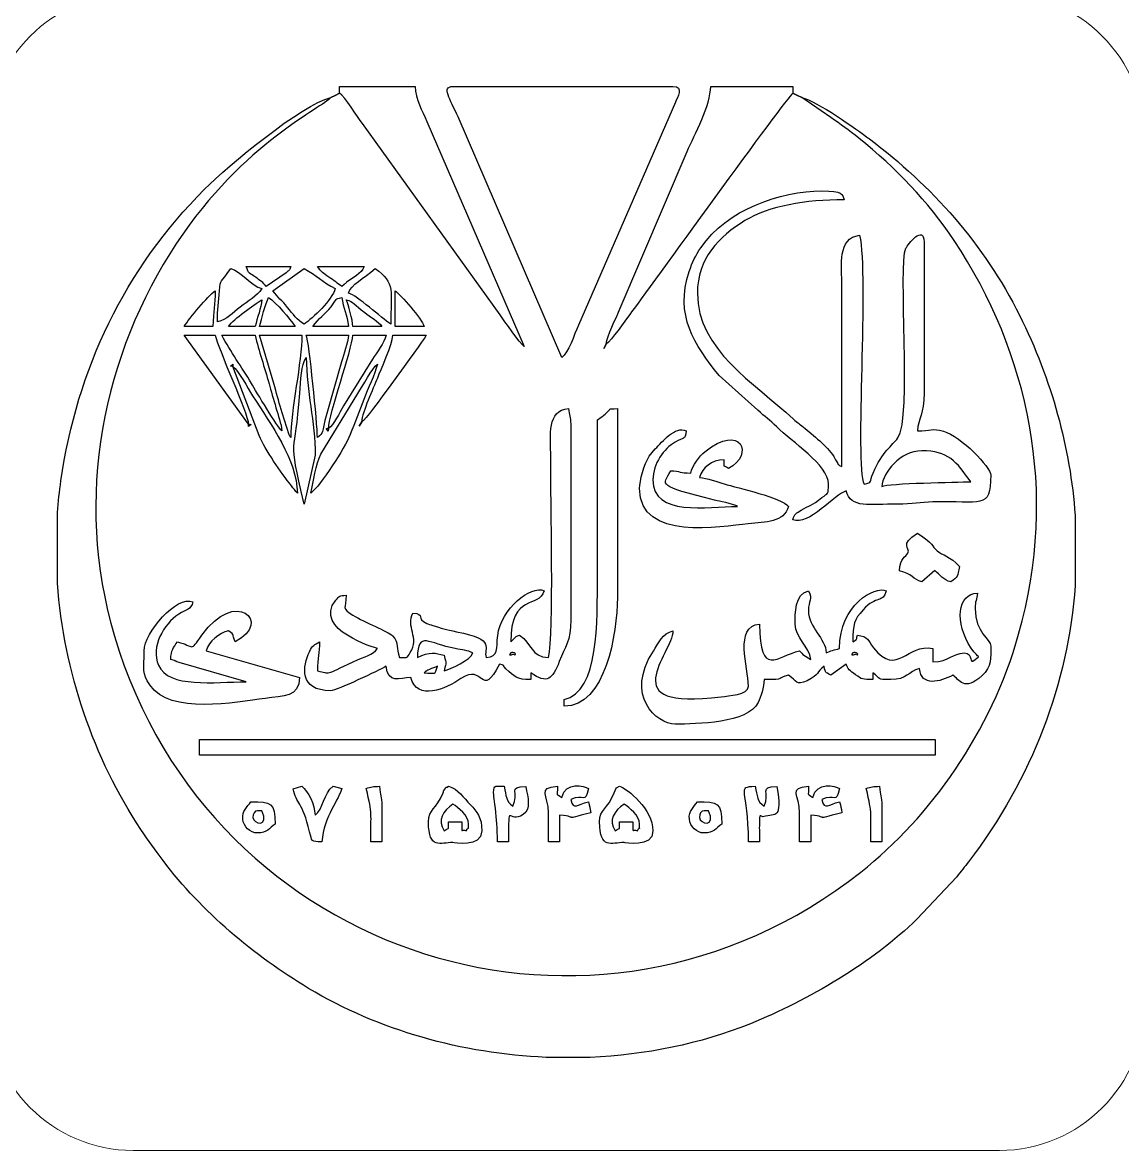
# Model space of a CAD drawing. Header units: millimetres. Extents: x -591 to 604, y 170 to 320.
# Drawn here: x 257.27 to 304.61, y 170.47 to 219.02 of the extents above; entities that cross this region are included whole.
import ezdxf

# ---------------------------------------------------------------- set-up
doc = ezdxf.new("R2010")
doc.units = ezdxf.units.MM
doc.header["$MEASUREMENT"] = 0
doc.layers.add('Layer 1', color=7, linetype='Continuous')

msp = doc.modelspace()

# ---------------------------------------------------------------- linework, layer by layer
at = {"layer": 'Layer 1', "color": 250, "lineweight": 18}
msp.add_open_spline([(262.0292, 220.2725), (262.0292, 220.2725), (299.3166, 220.2725), (299.3166, 220.2725), (302.7625, 220.2725), (305.5729, 217.4621), (305.5729, 214.0162), (305.5729, 214.0162), (305.5729, 176.7288), (305.5729, 176.7288), (305.5729, 173.2829), (302.7625, 170.4725), (299.3166, 170.4725), (299.3166, 170.4725), (262.0292, 170.4725), (262.0292, 170.4725), (258.5833, 170.4725), (255.7729, 173.2829), (255.7729, 176.7288), (255.7729, 176.7288), (255.7729, 214.0162), (255.7729, 214.0162), (255.7729, 217.4621), (258.5833, 220.2725), (262.0292, 220.2725)], degree=3, knots=[0, 0, 0, 0, 0.125, 0.125, 0.125, 0.25, 0.25, 0.25, 0.375, 0.375, 0.375, 0.5, 0.5, 0.5, 0.625, 0.625, 0.625, 0.75, 0.75, 0.75, 0.875, 0.875, 0.875, 1, 1, 1, 1], dxfattribs=at)
at = {"layer": 'Layer 1', "color": 240}
for points, knots in [([(270.9196, 215.9787), (271.1502, 215.8096), (271.6702, 214.9777), (271.9027, 214.667), (271.9027, 214.667), (277.8232, 206.4356), (277.8232, 206.4356), (277.9936, 206.1854), (278.6925, 205.1977), (278.8561, 205.078), (278.8561, 205.078), (274.6753, 214.7622), (274.6753, 214.7622), (274.4812, 215.2163), (274.1706, 215.7037), (274.1706, 216.2656), (274.1706, 216.2656), (270.9196, 216.2656), (270.9196, 216.2656), (270.9196, 216.2656), (270.9196, 215.9787), (270.9196, 215.9787)], [0, 0, 0, 0, 0.1428571, 0.1428571, 0.1428571, 0.2857143, 0.2857143, 0.2857143, 0.4285714, 0.4285714, 0.4285714, 0.5714286, 0.5714286, 0.5714286, 0.7142857, 0.7142857, 0.7142857, 0.8571429, 0.8571429, 0.8571429, 1, 1, 1, 1]), ([(280.4816, 204.5999), (280.7687, 204.8104), (281.0157, 205.5724), (281.1919, 205.9932), (281.1919, 205.9932), (285.3667, 215.5944), (285.3667, 215.5944), (285.4563, 215.7854), (285.7591, 216.2656), (285.2625, 216.2656), (285.2625, 216.2656), (275.7963, 216.2656), (275.7963, 216.2656), (275.2735, 216.2656), (275.6796, 215.7359), (276.0138, 214.9534), (276.0138, 214.9534), (280.4816, 204.5999), (280.4816, 204.5999)], [0, 0, 0, 0, 0.1666667, 0.1666667, 0.1666667, 0.3333333, 0.3333333, 0.3333333, 0.5, 0.5, 0.5, 0.6666667, 0.6666667, 0.6666667, 0.8333333, 0.8333333, 0.8333333, 1, 1, 1, 1]), ([(282.394, 205.1736), (282.6156, 205.322), (283.1902, 206.1717), (283.405, 206.4575), (284.1037, 207.3873), (290.1305, 215.7622), (290.4261, 215.9787), (290.4261, 215.9787), (290.4261, 216.2656), (290.4261, 216.2656), (290.4261, 216.2656), (286.8881, 216.2656), (286.8881, 216.2656), (286.8881, 215.4549), (286.1991, 214.202), (285.869, 213.46), (285.869, 213.46), (282.9541, 206.6215), (282.9541, 206.6215), (282.8212, 206.2995), (282.424, 205.5346), (282.394, 205.1736)], [0, 0, 0, 0, 0.1428571, 0.1428571, 0.1428571, 0.2857143, 0.2857143, 0.2857143, 0.4285714, 0.4285714, 0.4285714, 0.5714286, 0.5714286, 0.5714286, 0.7142857, 0.7142857, 0.7142857, 0.8571429, 0.8571429, 0.8571429, 1, 1, 1, 1]), ([(290.8086, 215.7875), (290.8086, 215.7875), (292.0517, 214.927), (292.0517, 214.927), (292.5052, 214.6247), (292.8274, 214.3902), (293.2645, 214.0364), (294.8564, 212.7483), (296.2343, 211.3385), (297.3687, 209.6301), (300.5679, 204.8115), (301.8842, 198.8305), (300.1401, 192.6866), (298.9464, 188.4813), (296.3604, 184.838), (293.35, 182.4562), (281.9688, 173.4512), (265.3576, 178.6985), (261.2269, 192.6121), (259.456, 198.577), (260.7464, 204.754), (263.9008, 209.5151), (266.785, 213.8681), (270.2318, 215.3707), (270.5371, 215.7875), (269.2893, 215.4968), (266.1263, 212.8586), (265.1108, 211.8432), (261.6588, 208.3916), (259.6269, 204.1153), (258.9241, 199.2881), (258.8586, 198.8392), (258.8096, 198.3872), (258.7759, 197.9331), (258.7759, 197.9331), (258.7759, 194.8858), (258.7759, 194.8858), (259.0508, 191.0946), (260.3288, 187.3401), (262.371, 184.2897), (262.7116, 183.781), (262.9595, 183.4306), (263.3237, 182.9477), (264.9836, 180.7463), (267.2312, 178.86), (269.5861, 177.4489), (272.6029, 175.6412), (276.1899, 174.6299), (279.8087, 174.4793), (279.8087, 174.4793), (281.7016, 174.4793), (281.7016, 174.4793), (284.0773, 174.5787), (286.4263, 175.0554), (288.5957, 175.9271), (291.0467, 176.9121), (293.8903, 178.581), (295.7588, 180.4297), (295.7588, 180.4297), (297.4738, 182.2528), (297.4738, 182.2528), (297.6527, 182.4643), (297.8271, 182.6916), (297.981, 182.8928), (300.7437, 186.5041), (302.2745, 190.5925), (302.5699, 194.7787), (302.5699, 194.7787), (302.5699, 197.7939), (302.5699, 197.7939), (302.3652, 200.7065), (301.5689, 203.6224), (300.1794, 206.4167), (298.6627, 209.4669), (296.3818, 212.0047), (293.7182, 214.0118), (293.1522, 214.4384), (291.463, 215.6351), (290.8086, 215.7875)], [0, 0, 0, 0, 0.0384615, 0.0384615, 0.0384615, 0.0769231, 0.0769231, 0.0769231, 0.1153846, 0.1153846, 0.1153846, 0.1538462, 0.1538462, 0.1538462, 0.1923077, 0.1923077, 0.1923077, 0.2307692, 0.2307692, 0.2307692, 0.2692308, 0.2692308, 0.2692308, 0.3076923, 0.3076923, 0.3076923, 0.3461538, 0.3461538, 0.3461538, 0.3846154, 0.3846154, 0.3846154, 0.4230769, 0.4230769, 0.4230769, 0.4615385, 0.4615385, 0.4615385, 0.5, 0.5, 0.5, 0.5384615, 0.5384615, 0.5384615, 0.5769231, 0.5769231, 0.5769231, 0.6153846, 0.6153846, 0.6153846, 0.6538462, 0.6538462, 0.6538462, 0.6923077, 0.6923077, 0.6923077, 0.7307692, 0.7307692, 0.7307692, 0.7692308, 0.7692308, 0.7692308, 0.8076923, 0.8076923, 0.8076923, 0.8461538, 0.8461538, 0.8461538, 0.8846154, 0.8846154, 0.8846154, 0.9230769, 0.9230769, 0.9230769, 0.9615385, 0.9615385, 0.9615385, 1, 1, 1, 1]), ([(270.7283, 215.8831), (270.7283, 215.8831), (270.5371, 215.7875), (270.5371, 215.7875), (270.5371, 215.7875), (270.7283, 215.8831), (270.7283, 215.8831)], [0, 0, 0, 0, 0.5, 0.5, 0.5, 1, 1, 1, 1]), ([(270.9196, 215.9787), (270.9196, 215.9787), (270.7283, 215.8831), (270.7283, 215.8831), (270.7283, 215.8831), (270.9196, 215.9787), (270.9196, 215.9787)], [0, 0, 0, 0, 0.5, 0.5, 0.5, 1, 1, 1, 1]), ([(290.6174, 215.8831), (290.6174, 215.8831), (290.4261, 215.9787), (290.4261, 215.9787), (290.4261, 215.9787), (290.6174, 215.8831), (290.6174, 215.8831)], [0, 0, 0, 0, 0.5, 0.5, 0.5, 1, 1, 1, 1]), ([(290.8086, 215.7875), (290.8086, 215.7875), (290.6174, 215.8831), (290.6174, 215.8831), (290.6174, 215.8831), (290.8086, 215.7875), (290.8086, 215.7875)], [0, 0, 0, 0, 0.5, 0.5, 0.5, 1, 1, 1, 1]), ([(291.956, 199.1495), (291.956, 198.686), (291.941, 198.7803), (291.6767, 198.5682), (291.2403, 198.2179), (291.134, 198.2425), (290.7834, 198.0272), (290.5701, 197.8963), (290.4963, 197.8824), (290.4261, 197.6195), (291.0836, 197.3155), (292.2517, 198.7373), (292.7209, 198.8626), (292.9028, 198.0823), (293.7482, 198.2929), (294.9205, 198.2886), (295.5836, 198.2862), (295.9131, 198.3716), (296.4471, 198.3877), (298.5328, 198.4501), (298.9364, 198.0229), (298.9364, 199.5319), (298.9364, 199.889), (297.6728, 201.2026), (296.9039, 201.4268), (296.4175, 201.5686), (296.3521, 201.4443), (295.7808, 201.4443), (295.8242, 201.9662), (296.0677, 202.1736), (296.0677, 203.07), (296.0677, 203.07), (296.0677, 209.5721), (296.0677, 209.5721), (296.0677, 210.3439), (295.3635, 209.4628), (295.2864, 209.3017), (294.9469, 208.5923), (295.563, 201.9926), (294.9411, 201.1368), (294.7056, 200.8128), (294.2721, 200.5596), (293.8739, 199.622), (293.702, 199.2171), (293.8838, 199.2558), (293.486, 199.1495), (293.0744, 200.0073), (293.7002, 208.1185), (293.2947, 209.8589), (292.3349, 209.7791), (292.5294, 208.4296), (292.5297, 207.9466), (292.5297, 207.9466), (292.5297, 199.9144), (292.5297, 199.9144), (292.3248, 199.9971), (292.4418, 199.9253), (292.1842, 200.3339), (291.8935, 200.7949), (291.2948, 201.2529), (290.8746, 201.606), (290.6811, 201.7687), (290.6428, 201.7644), (290.4492, 201.9456), (288.7456, 203.5403), (286.3144, 204.921), (286.3144, 207.3728), (286.3144, 208.8435), (287.2426, 209.8092), (288.3611, 210.4897), (289.4008, 211.1222), (290.9764, 211.389), (292.6254, 211.389), (292.5568, 211.6456), (292.5755, 211.7715), (291.6692, 211.7715), (289.8711, 211.7715), (287.5887, 210.9647), (286.4651, 209.3259), (286.2345, 208.9895), (286.1036, 208.7163), (285.963, 208.2981), (285.3295, 206.4133), (286.1884, 205.1585), (287.255, 203.8192), (287.255, 203.8192), (288.9202, 202.329), (288.9202, 202.329), (289.2266, 202.0369), (289.4293, 201.9192), (289.7322, 201.6111), (290.3708, 200.962), (291.956, 199.9869), (291.956, 199.1495)], [0, 0, 0, 0, 0.0322581, 0.0322581, 0.0322581, 0.0645161, 0.0645161, 0.0645161, 0.0967742, 0.0967742, 0.0967742, 0.1290323, 0.1290323, 0.1290323, 0.1612903, 0.1612903, 0.1612903, 0.1935484, 0.1935484, 0.1935484, 0.2258065, 0.2258065, 0.2258065, 0.2580645, 0.2580645, 0.2580645, 0.2903226, 0.2903226, 0.2903226, 0.3225806, 0.3225806, 0.3225806, 0.3548387, 0.3548387, 0.3548387, 0.3870968, 0.3870968, 0.3870968, 0.4193548, 0.4193548, 0.4193548, 0.4516129, 0.4516129, 0.4516129, 0.483871, 0.483871, 0.483871, 0.516129, 0.516129, 0.516129, 0.5483871, 0.5483871, 0.5483871, 0.5806452, 0.5806452, 0.5806452, 0.6129032, 0.6129032, 0.6129032, 0.6451613, 0.6451613, 0.6451613, 0.6774194, 0.6774194, 0.6774194, 0.7096774, 0.7096774, 0.7096774, 0.7419355, 0.7419355, 0.7419355, 0.7741935, 0.7741935, 0.7741935, 0.8064516, 0.8064516, 0.8064516, 0.8387097, 0.8387097, 0.8387097, 0.8709677, 0.8709677, 0.8709677, 0.9032258, 0.9032258, 0.9032258, 0.9354839, 0.9354839, 0.9354839, 0.9677419, 0.9677419, 0.9677419, 1, 1, 1, 1]), ([(265.6605, 206.1298), (266.0675, 206.2246), (266.3042, 206.5187), (266.6437, 206.7721), (266.9833, 207.0254), (267.3565, 207.2409), (267.5729, 207.5641), (267.1133, 207.6869), (266.6937, 208.302), (266.2343, 208.4246), (265.7788, 207.7447), (265.803, 208.0277), (265.7524, 207.4723), (265.7083, 206.9869), (265.6605, 206.6771), (265.6605, 206.1298)], [0, 0, 0, 0, 0.2, 0.2, 0.2, 0.4, 0.4, 0.4, 0.6, 0.6, 0.6, 0.8, 0.8, 0.8, 1, 1, 1, 1]), ([(267.7642, 207.6597), (267.7642, 207.6597), (268.614, 208.2442), (268.614, 208.2442), (268.7573, 208.3789), (268.7375, 208.3037), (268.816, 208.5203), (268.816, 208.5203), (266.9036, 208.5203), (266.9036, 208.5203), (266.9884, 208.2024), (267.0634, 208.2212), (267.2983, 208.0546), (267.4777, 207.9275), (267.6404, 207.8285), (267.7642, 207.6597)], [0, 0, 0, 0, 0.2, 0.2, 0.2, 0.4, 0.4, 0.4, 0.6, 0.6, 0.6, 0.8, 0.8, 0.8, 1, 1, 1, 1]), ([(268.0511, 207.4685), (268.2452, 207.1785), (268.4475, 207.0596), (268.68, 206.7588), (268.9187, 206.4499), (269.087, 206.2368), (269.3897, 206.0342), (269.7705, 206.2891), (270.601, 207.0875), (270.7283, 207.5641), (270.2099, 207.8384), (269.9081, 208.1505), (269.3897, 208.4246), (269.3897, 208.4246), (268.0511, 207.4685), (268.0511, 207.4685)], [0, 0, 0, 0, 0.2, 0.2, 0.2, 0.4, 0.4, 0.4, 0.6, 0.6, 0.6, 0.8, 0.8, 0.8, 1, 1, 1, 1]), ([(271.0152, 207.6597), (271.0152, 207.6597), (271.1179, 207.7482), (271.1179, 207.7482), (271.1328, 207.7606), (271.2014, 207.8186), (271.222, 207.8355), (271.4782, 208.0437), (271.8527, 208.1922), (271.9714, 208.5203), (271.9714, 208.5203), (269.9634, 208.5203), (269.9634, 208.5203), (270.1153, 208.2935), (270.2178, 208.2195), (270.4594, 208.0602), (270.6908, 207.9077), (270.8163, 207.7928), (271.0152, 207.6597)], [0, 0, 0, 0, 0.1666667, 0.1666667, 0.1666667, 0.3333333, 0.3333333, 0.3333333, 0.5, 0.5, 0.5, 0.6666667, 0.6666667, 0.6666667, 0.8333333, 0.8333333, 0.8333333, 1, 1, 1, 1]), ([(271.3021, 207.3728), (271.6744, 207.2734), (272.7168, 206.3035), (273.1188, 206.0342), (273.1188, 207.4135), (273.3347, 207.832), (272.4495, 208.4246), (271.9571, 207.9967), (271.4, 207.7394), (271.3021, 207.3728)], [0, 0, 0, 0, 0.3333333, 0.3333333, 0.3333333, 0.6666667, 0.6666667, 0.6666667, 1, 1, 1, 1]), ([(264.2263, 205.9386), (264.2263, 205.9386), (265.4693, 205.9386), (265.4693, 205.9386), (265.4693, 206.6073), (265.5649, 206.8528), (265.5649, 207.4685), (265.2453, 207.2546), (264.4566, 206.2827), (264.2263, 205.9386)], [0, 0, 0, 0, 0.3333333, 0.3333333, 0.3333333, 0.6666667, 0.6666667, 0.6666667, 1, 1, 1, 1]), ([(273.3101, 205.9386), (273.3101, 205.9386), (274.5531, 205.9386), (274.5531, 205.9386), (274.468, 206.2573), (273.5319, 207.306), (273.3101, 207.4685), (273.3101, 207.4685), (273.3101, 205.9386), (273.3101, 205.9386)], [0, 0, 0, 0, 0.3333333, 0.3333333, 0.3333333, 0.6666667, 0.6666667, 0.6666667, 1, 1, 1, 1]), ([(266.1386, 205.9386), (266.1386, 205.9386), (267.286, 205.9386), (267.286, 205.9386), (267.3702, 206.2995), (267.5438, 206.7367), (267.5729, 207.086), (267.2141, 206.8458), (266.3593, 206.2679), (266.1386, 205.9386)], [0, 0, 0, 0, 0.3333333, 0.3333333, 0.3333333, 0.6666667, 0.6666667, 0.6666667, 1, 1, 1, 1]), ([(267.4773, 205.9386), (267.4773, 205.9386), (269.0072, 205.9386), (269.0072, 205.9386), (268.7827, 206.2737), (268.1956, 206.9568), (267.8598, 207.1816), (267.7315, 206.9145), (267.553, 206.2634), (267.4773, 205.9386)], [0, 0, 0, 0, 0.3333333, 0.3333333, 0.3333333, 0.6666667, 0.6666667, 0.6666667, 1, 1, 1, 1]), ([(269.7722, 205.9386), (269.7722, 205.9386), (271.3021, 205.9386), (271.3021, 205.9386), (271.2607, 206.4354), (271.053, 206.7277), (271.0152, 207.1816), (270.6852, 207.0935), (270.8474, 207.1722), (270.5506, 206.7857), (270.305, 206.466), (270.0007, 206.2798), (269.7722, 205.9386)], [0, 0, 0, 0, 0.25, 0.25, 0.25, 0.5, 0.5, 0.5, 0.75, 0.75, 0.75, 1, 1, 1, 1]), ([(271.4934, 205.9386), (271.4934, 205.9386), (272.7363, 205.9386), (272.7363, 205.9386), (272.5888, 206.1402), (272.2334, 206.3614), (271.9979, 206.5388), (271.5521, 206.8747), (271.5151, 207.0037), (271.2065, 207.086), (271.2967, 206.8979), (271.4714, 206.2025), (271.4934, 205.9386)], [0, 0, 0, 0, 0.25, 0.25, 0.25, 0.5, 0.5, 0.5, 0.75, 0.75, 0.75, 1, 1, 1, 1]), ([(266.9992, 201.7313), (266.9584, 202.2214), (265.7091, 204.9372), (265.5649, 205.556), (265.5649, 205.556), (264.2263, 205.556), (264.2263, 205.556), (264.2263, 205.556), (266.9992, 201.7313), (266.9992, 201.7313)], [0, 0, 0, 0, 0.3333333, 0.3333333, 0.3333333, 0.6666667, 0.6666667, 0.6666667, 1, 1, 1, 1]), ([(268.4335, 201.4443), (268.4082, 201.748), (268.2728, 202.113), (268.1799, 202.4338), (268.0716, 202.8078), (267.9684, 203.1603), (267.8806, 203.4731), (267.6825, 204.1783), (267.4441, 204.8774), (267.286, 205.556), (267.286, 205.556), (265.8518, 205.556), (265.8518, 205.556), (266.2382, 204.8256), (266.6935, 204.2096), (267.1257, 203.4833), (267.331, 203.1382), (268.2357, 201.5892), (268.4335, 201.4443)], [0, 0, 0, 0, 0.1666667, 0.1666667, 0.1666667, 0.3333333, 0.3333333, 0.3333333, 0.5, 0.5, 0.5, 0.6666667, 0.6666667, 0.6666667, 0.8333333, 0.8333333, 0.8333333, 1, 1, 1, 1]), ([(268.816, 201.1576), (268.816, 202.2683), (269.294, 204.4569), (269.294, 205.556), (269.294, 205.556), (267.4773, 205.556), (267.4773, 205.556), (267.4773, 205.556), (268.1259, 203.3361), (268.1259, 203.3361), (268.241, 202.9262), (268.3295, 202.6169), (268.4447, 202.2206), (268.4447, 202.2206), (268.7462, 201.2789), (268.7462, 201.2789), (268.7544, 201.2624), (268.774, 201.231), (268.7808, 201.218), (268.7877, 201.2049), (268.8026, 201.1766), (268.816, 201.1576)], [0, 0, 0, 0, 0.1428571, 0.1428571, 0.1428571, 0.2857143, 0.2857143, 0.2857143, 0.4285714, 0.4285714, 0.4285714, 0.5714286, 0.5714286, 0.5714286, 0.7142857, 0.7142857, 0.7142857, 0.8571429, 0.8571429, 0.8571429, 1, 1, 1, 1]), ([(269.9634, 201.1576), (270.2617, 201.376), (270.1147, 201.2874), (270.3666, 202.1886), (270.3666, 202.1886), (271.0039, 204.4198), (271.0039, 204.4198), (271.0985, 204.7439), (271.2748, 205.229), (271.3021, 205.556), (271.3021, 205.556), (269.4853, 205.556), (269.4853, 205.556), (269.6034, 205.31), (269.9634, 201.713), (269.9634, 201.1576)], [0, 0, 0, 0, 0.2, 0.2, 0.2, 0.4, 0.4, 0.4, 0.6, 0.6, 0.6, 0.8, 0.8, 0.8, 1, 1, 1, 1]), ([(270.4415, 201.5399), (270.6759, 201.7117), (270.9085, 202.2235), (271.0923, 202.5148), (271.0923, 202.5148), (272.3353, 204.5228), (272.3353, 204.5228), (272.519, 204.8145), (272.8399, 205.2278), (272.9276, 205.556), (272.9276, 205.556), (271.4934, 205.556), (271.4934, 205.556), (271.4408, 204.924), (270.4553, 202.1594), (270.4415, 201.5399)], [0, 0, 0, 0, 0.2, 0.2, 0.2, 0.4, 0.4, 0.4, 0.6, 0.6, 0.6, 0.8, 0.8, 0.8, 1, 1, 1, 1]), ([(271.8758, 201.8269), (272.1455, 202.0074), (274.3224, 205.0687), (274.6489, 205.556), (274.6489, 205.556), (273.2145, 205.556), (273.2145, 205.556), (273.182, 205.1663), (272.7025, 204.085), (272.5589, 203.7256), (272.3777, 203.2723), (271.9144, 202.2902), (271.8758, 201.8269)], [0, 0, 0, 0, 0.25, 0.25, 0.25, 0.5, 0.5, 0.5, 0.75, 0.75, 0.75, 1, 1, 1, 1]), ([(282.394, 205.1736), (282.394, 205.1736), (282.284, 204.9872), (282.284, 204.9872), (282.284, 204.9872), (282.394, 205.1736), (282.394, 205.1736)], [0, 0, 0, 0, 0.5, 0.5, 0.5, 1, 1, 1, 1]), ([(269.3897, 198.2889), (269.3897, 198.2889), (269.8678, 200.3925), (269.8678, 200.3925), (269.8678, 201.8315), (269.4853, 203.1305), (269.4853, 204.5999), (269.2604, 204.2761), (269.2395, 203.6323), (269.2018, 203.0666), (269.0087, 200.1816), (268.6616, 201.4142), (269.3897, 198.2889)], [0, 0, 0, 0, 0.25, 0.25, 0.25, 0.5, 0.5, 0.5, 0.75, 0.75, 0.75, 1, 1, 1, 1]), ([(266.3299, 204.2174), (266.3299, 204.2174), (266.3299, 204.313), (266.3299, 204.313), (266.3299, 204.313), (266.2183, 204.2333), (266.2183, 204.2333), (266.2183, 204.2333), (266.3299, 204.2174), (266.3299, 204.2174)], [0, 0, 0, 0, 0.3333333, 0.3333333, 0.3333333, 0.6666667, 0.6666667, 0.6666667, 1, 1, 1, 1]), ([(266.3299, 204.2174), (266.3299, 204.2174), (267.4624, 201.2383), (267.4624, 201.2383), (267.7034, 200.6315), (268.4056, 199.6434), (268.8415, 199.0793), (268.9354, 198.9581), (269.0182, 198.8644), (269.1028, 198.767), (269.0711, 200.1936), (267.9738, 201.7132), (267.1717, 202.9556), (266.972, 203.2649), (266.5592, 204.0493), (266.3299, 204.2174)], [0, 0, 0, 0, 0.2, 0.2, 0.2, 0.4, 0.4, 0.4, 0.6, 0.6, 0.6, 0.8, 0.8, 0.8, 1, 1, 1, 1]), ([(269.6766, 198.767), (270.108, 199.0832), (271.149, 200.7167), (271.3707, 201.2802), (271.5823, 201.8177), (271.7751, 202.2804), (271.9603, 202.7942), (272.1314, 203.2696), (272.4384, 203.8549), (272.5451, 204.313), (272.3153, 204.1446), (271.9035, 203.361), (271.7033, 203.0513), (271.7033, 203.0513), (270.1045, 200.4426), (270.1045, 200.4426), (269.9073, 200.027), (269.7882, 199.2466), (269.6766, 198.767)], [0, 0, 0, 0, 0.1666667, 0.1666667, 0.1666667, 0.3333333, 0.3333333, 0.3333333, 0.5, 0.5, 0.5, 0.6666667, 0.6666667, 0.6666667, 0.8333333, 0.8333333, 0.8333333, 1, 1, 1, 1]), ([(279.9079, 191.6911), (279.1415, 191.7081), (279.1967, 192.2912), (278.6649, 192.6473), (278.4908, 192.6007), (278.568, 192.6274), (278.4703, 192.5549), (278.4703, 192.5549), (278.2824, 192.3605), (278.2824, 192.3605), (278.2824, 194.4652), (279.5095, 193.7842), (279.7167, 194.5597), (279.1532, 194.8202), (277.8608, 193.7889), (277.7219, 192.6339), (277.6537, 192.0663), (277.7842, 191.7371), (277.2306, 191.6911), (277.0678, 192.0852), (277.7304, 192.461), (275.9472, 192.7982), (275.4762, 192.8871), (275.3148, 192.9497), (274.8886, 193.0783), (274.8835, 193.0798), (274.6815, 193.1421), (274.6709, 193.1475), (274.1776, 193.3959), (274.6345, 193.5423), (274.0752, 193.6035), (273.7476, 193.0205), (274.3822, 192.5368), (273.9604, 191.9039), (273.7796, 191.6326), (273.9126, 191.7002), (273.5014, 191.6911), (273.3134, 192.0829), (273.5213, 192.295), (273.1914, 192.6241), (273.005, 192.8101), (271.9862, 193.2026), (271.4917, 193.5086), (270.967, 193.8335), (271.1931, 193.7706), (271.2065, 194.3685), (270.8827, 194.3415), (270.932, 194.3611), (270.7562, 194.1493), (269.7183, 192.8975), (272.5183, 192.0757), (272.5451, 192.0736), (272.3359, 191.7879), (272.049, 191.752), (271.4959, 191.4971), (270.2547, 190.9253), (270.5505, 190.9806), (269.9634, 191.1174), (269.9634, 191.6979), (270.0591, 191.8835), (270.0591, 192.3605), (269.8293, 192.2389), (269.7504, 192.2046), (269.6199, 191.9387), (269.3249, 191.3373), (269.1608, 190.2567), (270.5371, 190.2567), (270.7748, 190.2567), (272.6251, 191.1485), (272.9276, 191.3085), (272.9894, 190.5655), (273.5026, 190.7908), (273.9794, 190.8304), (274.2551, 189.798), (275.4936, 190.3298), (276.1396, 190.779), (277.1524, 191.4832), (276.9728, 189.8329), (277.8043, 191.4041), (278.1728, 191.2708), (277.8263, 191.422), (278.0777, 191.1994), (278.4487, 190.8709), (278.5321, 190.7348), (279.143, 190.7348), (279.143, 190.7348), (279.143, 191.0216), (279.143, 191.0216), (279.8633, 190.5391), (280.0714, 190.7447), (280.3736, 191.5121), (280.6347, 192.1752), (280.8641, 192.3724), (280.8641, 193.3166), (280.8641, 193.3166), (280.8641, 201.7313), (280.8641, 201.7313), (280.8641, 202.061), (280.7934, 202.1015), (280.7685, 202.4006), (279.8403, 202.3234), (280.0034, 201.2883), (280.0035, 200.2969), (280.0037, 198.4505), (280.1429, 192.6997), (279.9079, 191.6911)], [0, 0, 0, 0, 0.0285714, 0.0285714, 0.0285714, 0.0571429, 0.0571429, 0.0571429, 0.0857143, 0.0857143, 0.0857143, 0.1142857, 0.1142857, 0.1142857, 0.1428571, 0.1428571, 0.1428571, 0.1714286, 0.1714286, 0.1714286, 0.2, 0.2, 0.2, 0.2285714, 0.2285714, 0.2285714, 0.2571429, 0.2571429, 0.2571429, 0.2857143, 0.2857143, 0.2857143, 0.3142857, 0.3142857, 0.3142857, 0.3428571, 0.3428571, 0.3428571, 0.3714286, 0.3714286, 0.3714286, 0.4, 0.4, 0.4, 0.4285714, 0.4285714, 0.4285714, 0.4571429, 0.4571429, 0.4571429, 0.4857143, 0.4857143, 0.4857143, 0.5142857, 0.5142857, 0.5142857, 0.5428571, 0.5428571, 0.5428571, 0.5714286, 0.5714286, 0.5714286, 0.6, 0.6, 0.6, 0.6285714, 0.6285714, 0.6285714, 0.6571429, 0.6571429, 0.6571429, 0.6857143, 0.6857143, 0.6857143, 0.7142857, 0.7142857, 0.7142857, 0.7428571, 0.7428571, 0.7428571, 0.7714286, 0.7714286, 0.7714286, 0.8, 0.8, 0.8, 0.8285714, 0.8285714, 0.8285714, 0.8571429, 0.8571429, 0.8571429, 0.8857143, 0.8857143, 0.8857143, 0.9142857, 0.9142857, 0.9142857, 0.9428571, 0.9428571, 0.9428571, 0.9714286, 0.9714286, 0.9714286, 1, 1, 1, 1]), ([(282.0115, 201.9225), (282.0115, 199.6913), (282.0115, 197.4602), (282.0115, 195.2291), (282.0115, 193.2472), (282.0967, 190.2283), (280.5773, 189.8742), (280.5773, 189.8742), (280.5773, 189.5873), (280.5773, 189.5873), (282.3528, 189.5873), (282.8721, 192.7273), (282.8721, 194.2728), (282.8721, 194.2728), (282.8721, 202.4006), (282.8721, 202.4006), (282.4106, 202.3903), (282.6296, 202.3958), (282.3936, 202.2096), (282.3918, 202.2082), (282.314, 202.1342), (282.2396, 202.077), (282.1344, 201.9959), (282.0946, 201.978), (282.0115, 201.9225)], [0, 0, 0, 0, 0.125, 0.125, 0.125, 0.25, 0.25, 0.25, 0.375, 0.375, 0.375, 0.5, 0.5, 0.5, 0.625, 0.625, 0.625, 0.75, 0.75, 0.75, 0.875, 0.875, 0.875, 1, 1, 1, 1]), ([(266.9992, 201.7313), (266.9992, 201.7313), (266.9992, 201.6357), (266.9992, 201.6357), (266.9992, 201.6357), (267.1108, 201.7154), (267.1108, 201.7154), (267.1108, 201.7154), (266.9992, 201.7313), (266.9992, 201.7313)], [0, 0, 0, 0, 0.3333333, 0.3333333, 0.3333333, 0.6666667, 0.6666667, 0.6666667, 1, 1, 1, 1]), ([(270.4415, 201.5399), (270.4415, 201.5399), (270.3459, 201.5399), (270.3459, 201.5399), (270.3459, 201.5399), (270.4256, 201.4285), (270.4256, 201.4285), (270.4256, 201.4285), (270.4415, 201.5399), (270.4415, 201.5399)], [0, 0, 0, 0, 0.3333333, 0.3333333, 0.3333333, 0.6666667, 0.6666667, 0.6666667, 1, 1, 1, 1]), ([(271.8758, 201.8269), (271.8758, 201.8269), (271.7658, 201.6403), (271.7658, 201.6403), (271.7658, 201.6403), (271.8758, 201.8269), (271.8758, 201.8269)], [0, 0, 0, 0, 0.5, 0.5, 0.5, 1, 1, 1, 1]), ([(283.8282, 198.9582), (283.8282, 196.6664), (287.3497, 197.32), (288.4968, 197.4452), (289.2581, 197.5285), (290.0474, 197.4916), (290.2349, 198.1932), (289.9614, 198.5665), (288.0438, 198.9844), (287.4736, 199.1612), (287.2211, 199.2396), (286.699, 199.4123), (286.41, 199.4363), (286.5231, 199.86), (286.9195, 200.1892), (287.4618, 200.2013), (287.4989, 199.7572), (287.3594, 200.0341), (287.6532, 199.8187), (288.7952, 200.4232), (288.1828, 201.7947), (286.6383, 200.5468), (286.4055, 200.359), (286.1006, 199.9412), (286.0277, 199.6275), (285.547, 199.6275), (285.5995, 199.7136), (285.167, 199.7232), (284.8232, 199.0736), (284.5384, 199.101), (287.0576, 198.4583), (287.1947, 198.4234), (287.3153, 198.4107), (287.5368, 198.3638), (287.5368, 198.3638), (287.972, 198.2252), (287.972, 198.2252), (287.9861, 198.2191), (288.0155, 198.206), (288.0357, 198.1932), (286.741, 198.1932), (284.402, 197.7294), (284.402, 199.3407), (284.402, 200.0393), (284.8729, 200.6754), (285.3635, 200.961), (285.7371, 201.1785), (285.7898, 201.0188), (285.8363, 201.4443), (285.349, 201.6698), (284.8167, 200.9689), (284.505, 200.6721), (284.505, 200.6721), (284.2456, 200.3578), (284.2456, 200.3578), (284.0266, 200.0085), (283.8282, 199.2962), (283.8282, 198.9582)], [0, 0, 0, 0, 0.0526316, 0.0526316, 0.0526316, 0.1052632, 0.1052632, 0.1052632, 0.1578947, 0.1578947, 0.1578947, 0.2105263, 0.2105263, 0.2105263, 0.2631579, 0.2631579, 0.2631579, 0.3157895, 0.3157895, 0.3157895, 0.3684211, 0.3684211, 0.3684211, 0.4210526, 0.4210526, 0.4210526, 0.4736842, 0.4736842, 0.4736842, 0.5263158, 0.5263158, 0.5263158, 0.5789474, 0.5789474, 0.5789474, 0.6315789, 0.6315789, 0.6315789, 0.6842105, 0.6842105, 0.6842105, 0.7368421, 0.7368421, 0.7368421, 0.7894737, 0.7894737, 0.7894737, 0.8421053, 0.8421053, 0.8421053, 0.8947368, 0.8947368, 0.8947368, 0.9473684, 0.9473684, 0.9473684, 1, 1, 1, 1]), ([(294.2509, 199.0538), (294.3003, 199.6482), (295.042, 200.5839), (295.972, 200.5839), (297.0821, 200.5839), (297.4813, 200.1327), (298.0757, 199.245), (297.4883, 199.245), (294.5239, 199.185), (294.2509, 199.0538)], [0, 0, 0, 0, 0.3333333, 0.3333333, 0.3333333, 0.6666667, 0.6666667, 0.6666667, 1, 1, 1, 1]), ([(295.0158, 195.4203), (295.5692, 195.2913), (295.5856, 195.0453), (295.972, 194.9422), (295.972, 194.9422), (296.5279, 195.4389), (296.5279, 195.4389), (296.7553, 195.2381), (296.9063, 195.0245), (297.2151, 194.9422), (297.5416, 195.1608), (297.4955, 195.1736), (297.5975, 195.6115), (297.1742, 196.0577), (296.866, 196.087), (296.6402, 196.2797), (296.3635, 196.5154), (296.5261, 196.5467), (295.7808, 197.0458), (294.9874, 196.5145), (295.4959, 196.4234), (295.3733, 196.1833), (295.2814, 196.0038), (295.0287, 195.9937), (295.0158, 195.4203)], [0, 0, 0, 0, 0.125, 0.125, 0.125, 0.25, 0.25, 0.25, 0.375, 0.375, 0.375, 0.5, 0.5, 0.5, 0.625, 0.625, 0.625, 0.75, 0.75, 0.75, 0.875, 0.875, 0.875, 1, 1, 1, 1]), ([(262.505, 191.978), (262.505, 191.1362), (262.4014, 191.0412), (262.7558, 190.5075), (263.6185, 189.2086), (266.4465, 189.7564), (267.7099, 189.9285), (268.5067, 190.037), (269.1792, 189.971), (269.1985, 190.8304), (269.1985, 190.8304), (265.1825, 191.978), (265.1825, 191.978), (265.2923, 192.3894), (265.7289, 192.7291), (266.1386, 192.8385), (266.4545, 192.6071), (266.2459, 192.7344), (266.4255, 192.3605), (268.0735, 193.2325), (266.415, 194.6894), (264.9908, 192.6476), (264.4581, 191.8841), (264.6999, 192.1833), (263.9393, 192.3605), (263.7649, 192.0998), (263.6624, 192.0409), (263.6524, 191.5955), (264.0074, 191.5127), (263.6825, 191.5742), (264.0092, 191.474), (264.0092, 191.474), (266.9036, 190.6392), (266.9036, 190.6392), (265.5306, 190.6392), (263.5525, 190.359), (263.1227, 191.3551), (262.7769, 192.1563), (263.3529, 193.1319), (263.9935, 193.5492), (264.3471, 193.7795), (264.5113, 193.7166), (264.6088, 194.0816), (263.9211, 194.3996), (262.505, 192.7441), (262.505, 191.978)], [0, 0, 0, 0, 0.0666667, 0.0666667, 0.0666667, 0.1333333, 0.1333333, 0.1333333, 0.2, 0.2, 0.2, 0.2666667, 0.2666667, 0.2666667, 0.3333333, 0.3333333, 0.3333333, 0.4, 0.4, 0.4, 0.4666667, 0.4666667, 0.4666667, 0.5333333, 0.5333333, 0.5333333, 0.6, 0.6, 0.6, 0.6666667, 0.6666667, 0.6666667, 0.7333333, 0.7333333, 0.7333333, 0.8, 0.8, 0.8, 0.8666667, 0.8666667, 0.8666667, 0.9333333, 0.9333333, 0.9333333, 1, 1, 1, 1]), ([(292.4341, 192.0736), (292.2024, 192.0195), (292.0504, 191.9735), (291.8604, 191.8822), (291.846, 192.5271), (291.0954, 192.9548), (291.0954, 193.6991), (291.0954, 194.1648), (291.2863, 194.1618), (291.0954, 194.5597), (290.5028, 194.4014), (290.5217, 193.5991), (290.5217, 193.1254), (290.5217, 192.5293), (291.1427, 192.1779), (291.1911, 191.5955), (291.1911, 191.5955), (290.8465, 191.8246), (290.8465, 191.8246), (290.7916, 191.8789), (290.7328, 191.9591), (290.7129, 191.978), (289.7468, 191.7529), (288.9918, 190.7775), (288.9918, 193.1254), (287.8788, 193.0328), (288.5136, 191.2626), (288.5136, 190.4479), (288.5136, 190.0866), (287.6448, 190.037), (287.3382, 189.9979), (282.603, 189.3935), (285.2402, 191.8301), (285.2625, 192.8385), (284.8234, 192.7213), (284.6473, 192.3122), (284.4193, 191.9607), (283.1805, 190.0518), (284.5493, 188.8224), (285.3582, 188.8224), (286.2625, 188.8224), (288.4994, 188.8567), (288.9281, 189.7467), (289.0469, 189.9933), (289.1759, 190.4148), (289.1831, 190.7348), (290.1693, 190.7348), (289.6844, 190.7978), (290.2349, 190.9262), (290.6143, 190.672), (290.5516, 190.4626), (291.0336, 190.6888), (291.6119, 190.9606), (291.4173, 191.0539), (291.7648, 191.3085), (291.854, 190.9745), (291.8012, 191.0938), (292.0517, 190.9262), (292.0517, 190.9262), (292.7209, 191.4041), (292.7209, 191.4041), (292.7758, 191.1989), (292.8691, 191.1244), (293.1215, 190.9441), (293.3955, 190.7482), (293.422, 190.7348), (293.8684, 190.7348), (293.8684, 190.7348), (293.8684, 191.0216), (293.8684, 191.0216), (294.2529, 190.7641), (293.9845, 190.7348), (294.6334, 190.7348), (295.3491, 190.7348), (295.3733, 191.0786), (295.8764, 191.2129), (295.9429, 190.4141), (296.7678, 190.6389), (297.3107, 190.9262), (297.5869, 190.7411), (297.7791, 190.1879), (298.5725, 190.9073), (298.9844, 191.2806), (298.9364, 191.6878), (298.9364, 192.1692), (298.9364, 192.5071), (298.2669, 192.7414), (298.2669, 193.7948), (298.2669, 194.1244), (298.3376, 194.1649), (298.3625, 194.4641), (297.5277, 194.4454), (297.3544, 193.1916), (298.1, 192.09), (298.4509, 191.5714), (298.5133, 191.8283), (298.2623, 191.5982), (297.9621, 191.3232), (298.2231, 191.8822), (297.7888, 191.8822), (297.3106, 191.8822), (297.1549, 191.5155), (296.4501, 191.4999), (296.4501, 191.4999), (296.4501, 192.0736), (296.4501, 192.0736), (295.3377, 192.3327), (294.9266, 190.8206), (293.8966, 192.1017), (293.6448, 192.4152), (293.6767, 192.6076), (293.1991, 192.6473), (293.1322, 192.3677), (293.2114, 192.5095), (293.0078, 192.3605), (293.0078, 193.1375), (293.0541, 193.3033), (293.4455, 193.7396), (294.0218, 194.3826), (294.294, 194.0046), (294.4421, 194.5597), (293.9656, 194.78), (292.4341, 193.9768), (292.4341, 192.0736)], [0, 0, 0, 0, 0.0243902, 0.0243902, 0.0243902, 0.0487805, 0.0487805, 0.0487805, 0.0731707, 0.0731707, 0.0731707, 0.097561, 0.097561, 0.097561, 0.1219512, 0.1219512, 0.1219512, 0.1463415, 0.1463415, 0.1463415, 0.1707317, 0.1707317, 0.1707317, 0.195122, 0.195122, 0.195122, 0.2195122, 0.2195122, 0.2195122, 0.2439024, 0.2439024, 0.2439024, 0.2682927, 0.2682927, 0.2682927, 0.2926829, 0.2926829, 0.2926829, 0.3170732, 0.3170732, 0.3170732, 0.3414634, 0.3414634, 0.3414634, 0.3658537, 0.3658537, 0.3658537, 0.3902439, 0.3902439, 0.3902439, 0.4146341, 0.4146341, 0.4146341, 0.4390244, 0.4390244, 0.4390244, 0.4634146, 0.4634146, 0.4634146, 0.4878049, 0.4878049, 0.4878049, 0.5121951, 0.5121951, 0.5121951, 0.5365854, 0.5365854, 0.5365854, 0.5609756, 0.5609756, 0.5609756, 0.5853659, 0.5853659, 0.5853659, 0.6097561, 0.6097561, 0.6097561, 0.6341463, 0.6341463, 0.6341463, 0.6585366, 0.6585366, 0.6585366, 0.6829268, 0.6829268, 0.6829268, 0.7073171, 0.7073171, 0.7073171, 0.7317073, 0.7317073, 0.7317073, 0.7560976, 0.7560976, 0.7560976, 0.7804878, 0.7804878, 0.7804878, 0.804878, 0.804878, 0.804878, 0.8292683, 0.8292683, 0.8292683, 0.8536585, 0.8536585, 0.8536585, 0.8780488, 0.8780488, 0.8780488, 0.902439, 0.902439, 0.902439, 0.9268293, 0.9268293, 0.9268293, 0.9512195, 0.9512195, 0.9512195, 0.9756098, 0.9756098, 0.9756098, 1, 1, 1, 1]), ([(274.2663, 191.6911), (274.2925, 192.8661), (274.7472, 192.2815), (275.8905, 192.0721), (276.2007, 192.0153), (276.4084, 192.0015), (276.6569, 191.8822), (276.5466, 191.5779), (275.7218, 191.189), (275.4137, 191.1174), (275.5157, 191.5552), (275.5157, 191.3487), (275.4137, 191.7868), (275.0271, 191.8893), (274.8128, 191.9533), (274.2663, 191.6911)], [0, 0, 0, 0, 0.2, 0.2, 0.2, 0.4, 0.4, 0.4, 0.6, 0.6, 0.6, 0.8, 0.8, 0.8, 1, 1, 1, 1]), ([(278.2824, 191.8822), (278.384, 191.9838), (278.645, 191.7305), (278.3889, 191.8326), (278.3867, 191.8334), (278.1222, 191.7221), (278.2824, 191.8822)], [0, 0, 0, 0, 0.5, 0.5, 0.5, 1, 1, 1, 1]), ([(293.0078, 191.8822), (293.1094, 191.9838), (293.3705, 191.7305), (293.1144, 191.8326), (293.1121, 191.8334), (292.8476, 191.7221), (293.0078, 191.8822)], [0, 0, 0, 0, 0.5, 0.5, 0.5, 1, 1, 1, 1]), ([(274.5531, 191.0216), (274.6773, 191.1296), (274.5564, 191.0578), (274.7851, 191.1722), (274.908, 191.2335), (275.0052, 191.2502), (275.127, 191.3085), (275.0221, 190.916), (275.0556, 191.0216), (274.5531, 191.0216)], [0, 0, 0, 0, 0.3333333, 0.3333333, 0.3333333, 0.6666667, 0.6666667, 0.6666667, 1, 1, 1, 1]), ([(264.8956, 187.4838), (264.8956, 187.4838), (296.5457, 187.4838), (296.5457, 187.4838), (296.5457, 187.4838), (296.5457, 188.153), (296.5457, 188.153), (296.5457, 188.153), (264.8956, 188.153), (264.8956, 188.153), (264.8956, 188.153), (264.8956, 187.4838), (264.8956, 187.4838)], [0, 0, 0, 0, 0.25, 0.25, 0.25, 0.5, 0.5, 0.5, 0.75, 0.75, 0.75, 1, 1, 1, 1]), ([(268.9152, 186.0378), (269.0674, 185.3808), (269.3114, 185.4978), (269.6286, 184.1846), (269.7297, 183.7661), (269.6839, 183.765), (270.1546, 183.7546), (270.2471, 184.8663), (270.9136, 185.6131), (271.0152, 186.0495), (271.0152, 186.0495), (270.6364, 186.1567), (270.6364, 186.1567), (270.2275, 185.8482), (270.218, 185.1586), (269.8678, 184.902), (269.8294, 185.3632), (269.5816, 185.9343), (269.294, 186.145), (269.294, 186.145), (268.9152, 186.0378), (268.9152, 186.0378)], [0, 0, 0, 0, 0.1428571, 0.1428571, 0.1428571, 0.2857143, 0.2857143, 0.2857143, 0.4285714, 0.4285714, 0.4285714, 0.5714286, 0.5714286, 0.5714286, 0.7142857, 0.7142857, 0.7142857, 0.8571429, 0.8571429, 0.8571429, 1, 1, 1, 1]), ([(272.0671, 186.0495), (272.3412, 184.8726), (272.2583, 185.0561), (272.2583, 183.7546), (272.2583, 183.7546), (272.7363, 183.7546), (272.7363, 183.7546), (272.7363, 183.7546), (272.7363, 185.2844), (272.7363, 185.2844), (272.7363, 185.7651), (272.6505, 185.7126), (272.6408, 186.145), (272.3855, 186.1394), (272.2585, 186.1237), (272.0671, 186.0495)], [0, 0, 0, 0, 0.2, 0.2, 0.2, 0.4, 0.4, 0.4, 0.6, 0.6, 0.6, 0.8, 0.8, 0.8, 1, 1, 1, 1]), ([(274.7443, 184.6152), (274.7443, 183.3841), (275.2598, 183.7271), (275.7963, 183.7271), (275.7968, 183.7271), (277.0393, 183.4627), (277.0393, 184.2326), (277.0393, 184.7969), (276.8383, 185.0639), (276.5399, 185.3587), (276.2542, 185.6406), (276.017, 186.035), (275.6049, 186.145), (275.4266, 186.0256), (275.6146, 186.2398), (275.4474, 186.0161), (275.3379, 185.8695), (275.4203, 185.9986), (275.3683, 185.8602), (275.0858, 185.1059), (274.7443, 185.1898), (274.7443, 184.6152)], [0, 0, 0, 0, 0.1428571, 0.1428571, 0.1428571, 0.2857143, 0.2857143, 0.2857143, 0.4285714, 0.4285714, 0.4285714, 0.5714286, 0.5714286, 0.5714286, 0.7142857, 0.7142857, 0.7142857, 0.8571429, 0.8571429, 0.8571429, 1, 1, 1, 1]), ([(277.7087, 183.7546), (277.7087, 183.7546), (278.1867, 183.7546), (278.1867, 183.7546), (278.1867, 185.6471), (278.1686, 184.4649), (278.8185, 184.933), (279.1771, 185.1914), (279.0105, 185.6305), (278.9354, 186.1422), (278.1275, 186.1267), (278.6658, 185.8842), (278.378, 185.2844), (278.068, 185.5115), (278.0948, 185.7187), (277.9955, 186.145), (277.6193, 186.1366), (277.5709, 186.2362), (277.542, 185.8851), (277.5411, 185.8741), (277.6034, 185.3633), (277.621, 185.1984), (277.6741, 184.701), (277.7087, 184.3778), (277.7087, 183.7546)], [0, 0, 0, 0, 0.125, 0.125, 0.125, 0.25, 0.25, 0.25, 0.375, 0.375, 0.375, 0.5, 0.5, 0.5, 0.625, 0.625, 0.625, 0.75, 0.75, 0.75, 0.875, 0.875, 0.875, 1, 1, 1, 1]), ([(279.9079, 184.9976), (279.9079, 184.9976), (279.9079, 183.7546), (279.9079, 183.7546), (279.9079, 183.7546), (280.386, 183.7546), (280.386, 183.7546), (280.386, 183.7546), (280.386, 184.902), (280.386, 184.902), (281.3673, 184.8203), (280.3427, 184.6755), (281.7247, 184.9976), (281.7032, 185.2557), (281.6799, 185.2576), (281.629, 185.4757), (281.1319, 185.3598), (280.9931, 185.0882), (280.8641, 185.5713), (281.4382, 185.8467), (281.4681, 185.3584), (281.629, 186.0495), (281.4387, 186.1564), (280.6467, 186.3755), (280.4816, 185.6669), (280.2038, 185.8705), (280.3014, 185.6536), (280.2904, 186.145), (279.404, 186.0713), (279.9079, 185.7851), (279.9079, 184.9976)], [0, 0, 0, 0, 0.1, 0.1, 0.1, 0.2, 0.2, 0.2, 0.3, 0.3, 0.3, 0.4, 0.4, 0.4, 0.5, 0.5, 0.5, 0.6, 0.6, 0.6, 0.7, 0.7, 0.7, 0.8, 0.8, 0.8, 0.9, 0.9, 0.9, 1, 1, 1, 1]), ([(282.1071, 184.6152), (282.1071, 183.3841), (282.6225, 183.7271), (283.159, 183.7271), (283.1595, 183.7271), (284.402, 183.4627), (284.402, 184.2326), (284.402, 185.1432), (283.3042, 186.0553), (282.9677, 186.145), (282.8847, 186.0896), (282.8485, 186.1733), (282.7312, 185.8602), (282.4486, 185.1059), (282.1071, 185.1898), (282.1071, 184.6152)], [0, 0, 0, 0, 0.2, 0.2, 0.2, 0.4, 0.4, 0.4, 0.6, 0.6, 0.6, 0.8, 0.8, 0.8, 1, 1, 1, 1]), ([(288.5136, 183.7546), (288.5136, 183.7546), (288.9918, 183.7546), (288.9918, 183.7546), (288.9918, 183.9793), (288.9784, 184.2233), (288.9811, 184.4422), (288.9891, 185.1126), (289.0287, 184.8085), (289.1373, 184.8372), (289.7215, 184.9912), (289.9528, 184.6959), (289.7404, 186.1422), (288.9326, 186.1267), (289.4709, 185.8842), (289.1831, 185.2844), (288.873, 185.5115), (288.8999, 185.7187), (288.8006, 186.145), (287.9737, 186.1266), (288.5136, 186.0555), (288.5136, 183.7546)], [0, 0, 0, 0, 0.1428571, 0.1428571, 0.1428571, 0.2857143, 0.2857143, 0.2857143, 0.4285714, 0.4285714, 0.4285714, 0.5714286, 0.5714286, 0.5714286, 0.7142857, 0.7142857, 0.7142857, 0.8571429, 0.8571429, 0.8571429, 1, 1, 1, 1]), ([(290.7129, 184.9976), (290.7129, 184.9976), (290.7129, 183.7546), (290.7129, 183.7546), (290.7129, 183.7546), (291.1911, 183.7546), (291.1911, 183.7546), (291.1911, 183.7546), (291.1911, 184.902), (291.1911, 184.902), (292.1724, 184.8203), (291.1477, 184.6755), (292.5297, 184.9976), (292.5083, 185.2557), (292.4849, 185.2576), (292.4341, 185.4757), (291.9371, 185.3598), (291.7981, 185.0882), (291.6692, 185.5713), (292.2431, 185.8467), (292.2732, 185.3584), (292.4341, 186.0495), (292.2436, 186.1564), (291.4517, 186.3755), (291.2867, 185.6669), (291.0089, 185.8705), (291.1064, 185.6536), (291.0954, 186.145), (290.2091, 186.0713), (290.7129, 185.7851), (290.7129, 184.9976)], [0, 0, 0, 0, 0.1, 0.1, 0.1, 0.2, 0.2, 0.2, 0.3, 0.3, 0.3, 0.4, 0.4, 0.4, 0.5, 0.5, 0.5, 0.6, 0.6, 0.6, 0.7, 0.7, 0.7, 0.8, 0.8, 0.8, 0.9, 0.9, 0.9, 1, 1, 1, 1]), ([(293.5815, 186.0495), (293.8558, 184.8726), (293.7728, 185.0561), (293.7728, 183.7546), (293.7728, 183.7546), (294.2509, 183.7546), (294.2509, 183.7546), (294.2509, 183.7546), (294.2509, 185.2844), (294.2509, 185.2844), (294.2509, 185.7651), (294.1649, 185.7126), (294.1552, 186.145), (293.8999, 186.1394), (293.7729, 186.1237), (293.5815, 186.0495)], [0, 0, 0, 0, 0.2, 0.2, 0.2, 0.4, 0.4, 0.4, 0.6, 0.6, 0.6, 0.8, 0.8, 0.8, 1, 1, 1, 1]), ([(267.3817, 184.137), (267.8161, 184.137), (267.8804, 184.3413), (268.1466, 184.5195), (268.1466, 185.4509), (267.9735, 185.4757), (267.0948, 185.4757), (266.9394, 185.2437), (266.7121, 185.0948), (266.7505, 184.7363), (266.786, 184.4069), (267.064, 184.137), (267.3817, 184.137)], [0, 0, 0, 0, 0.25, 0.25, 0.25, 0.5, 0.5, 0.5, 0.75, 0.75, 0.75, 1, 1, 1, 1]), ([(286.6014, 184.137), (287.0358, 184.137), (287.1001, 184.3413), (287.3662, 184.5195), (287.3662, 185.4509), (287.1932, 185.4757), (286.3144, 185.4757), (286.159, 185.2437), (285.9318, 185.0948), (285.9702, 184.7363), (286.0056, 184.4069), (286.2837, 184.137), (286.6014, 184.137)], [0, 0, 0, 0, 0.25, 0.25, 0.25, 0.5, 0.5, 0.5, 0.75, 0.75, 0.75, 1, 1, 1, 1]), ([(267.1905, 184.8064), (267.1905, 184.9629), (267.2477, 185.0932), (267.3817, 185.0932), (267.3817, 185.0932), (267.5729, 185.0932), (267.5729, 185.0932), (267.9226, 184.3642), (267.1905, 184.5083), (267.1905, 184.8064)], [0, 0, 0, 0, 0.3333333, 0.3333333, 0.3333333, 0.6666667, 0.6666667, 0.6666667, 1, 1, 1, 1]), ([(275.4137, 184.2326), (275.1153, 184.6783), (275.3688, 185.0939), (275.7963, 185.3801), (276.0266, 185.2258), (276.4656, 184.8815), (276.4656, 184.5195), (276.4656, 184.1539), (276.495, 184.4847), (276.37, 184.2326), (276.1168, 184.3348), (276.1915, 184.0359), (276.1786, 184.6152), (276.1786, 184.6152), (275.6049, 184.6152), (275.6049, 184.6152), (275.5694, 184.1879), (275.7095, 184.4381), (275.4137, 184.2326)], [0, 0, 0, 0, 0.1666667, 0.1666667, 0.1666667, 0.3333333, 0.3333333, 0.3333333, 0.5, 0.5, 0.5, 0.6666667, 0.6666667, 0.6666667, 0.8333333, 0.8333333, 0.8333333, 1, 1, 1, 1]), ([(282.7765, 184.2326), (282.4781, 184.6783), (282.7316, 185.0939), (283.159, 185.3801), (283.3894, 185.2258), (283.8282, 184.8815), (283.8282, 184.5195), (283.8282, 184.1539), (283.8576, 184.4847), (283.7327, 184.2326), (283.4795, 184.3348), (283.5544, 184.0359), (283.5414, 184.6152), (283.5414, 184.6152), (282.9677, 184.6152), (282.9677, 184.6152), (282.9322, 184.1879), (283.0723, 184.4381), (282.7765, 184.2326)], [0, 0, 0, 0, 0.1666667, 0.1666667, 0.1666667, 0.3333333, 0.3333333, 0.3333333, 0.5, 0.5, 0.5, 0.6666667, 0.6666667, 0.6666667, 0.8333333, 0.8333333, 0.8333333, 1, 1, 1, 1]), ([(286.41, 184.8064), (286.41, 184.9629), (286.4672, 185.0932), (286.6014, 185.0932), (286.6014, 185.0932), (286.7925, 185.0932), (286.7925, 185.0932), (287.1423, 184.3642), (286.41, 184.5083), (286.41, 184.8064)], [0, 0, 0, 0, 0.3333333, 0.3333333, 0.3333333, 0.6666667, 0.6666667, 0.6666667, 1, 1, 1, 1])]:
    msp.add_open_spline(points, degree=3, knots=knots, dxfattribs=at)

doc.saveas('drawing.dxf')
